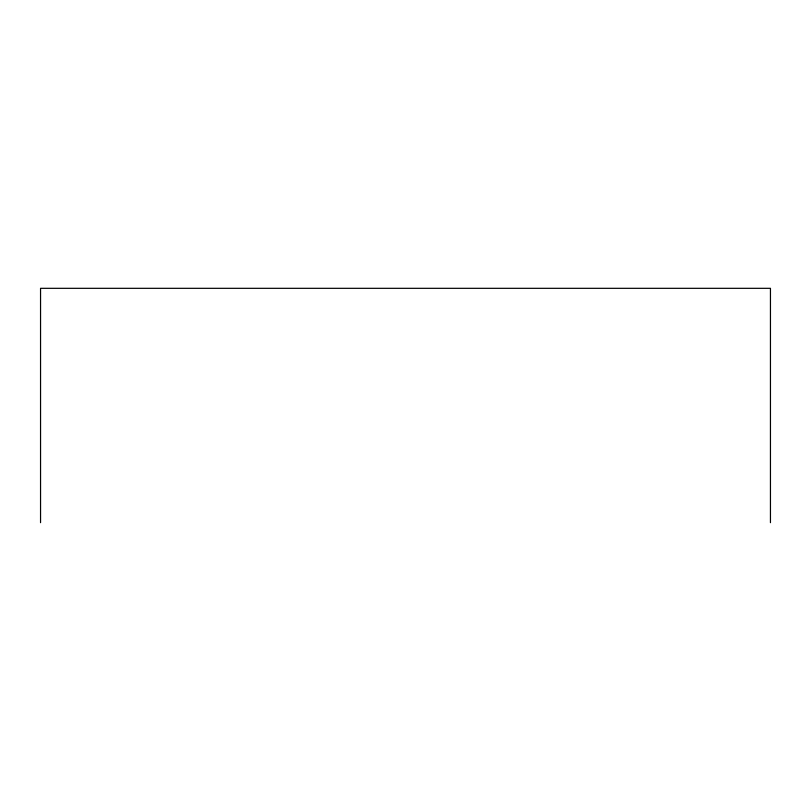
<?xml version="1.0" encoding="UTF-8"?>
<svg xmlns="http://www.w3.org/2000/svg" width="811" height="811" viewBox="0 0 811 811"><rect width="100%" height="100%" fill="white"/><g stroke="black" fill="none" stroke-linecap="round" stroke-linejoin="round"><path stroke-width="1.22" d="M770.45 522.679L770.45 288.321L40.55 288.321L40.55 522.679"/></g></svg>
